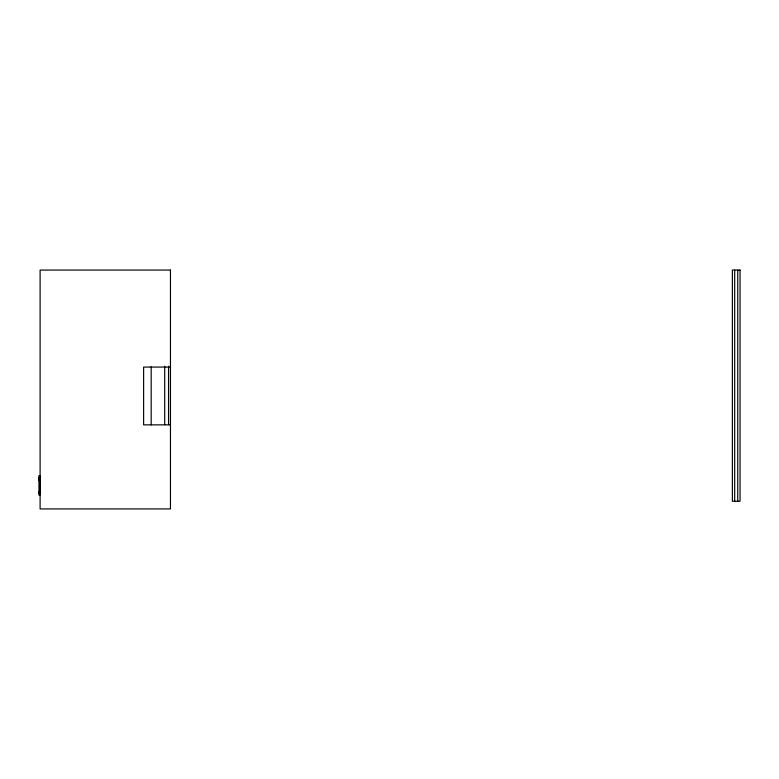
<?xml version="1.0" encoding="UTF-8"?>
<svg xmlns="http://www.w3.org/2000/svg" width="779" height="779" viewBox="0 0 779 779"><rect width="100%" height="100%" fill="white"/><g stroke="black" fill="none" stroke-linecap="round" stroke-linejoin="round"><path stroke-width="1.17" d="M170.455 367.075L143.618 367.075L143.618 424.857L170.455 424.857M38.95 477.566L39.982 477.585M38.95 477.702L39.982 477.839L39.018 477.897M39.018 478.131L39.982 478.131M39.018 478.676L39.982 478.676M39.018 479.523L39.982 479.523M39.018 480.643L39.982 480.643M39.018 491.471L39.982 491.471M39.018 492.162L39.982 492.162M39.018 492.756L39.982 492.679M38.95 492.864L39.982 492.795M39.018 493L39.982 493M39.018 493.185L39.982 493.126M737.752 270.07L737.752 501.267M734.685 270.07L734.685 501.267M168.546 366.198L168.546 424.604M164.71 366.198L164.71 424.604M151.175 366.86L151.175 424.896M39.904 475.56L39.904 495.064M38.95 475.56L38.95 495.074M170.455 270.07L40.099 270.07L40.099 508.93L170.455 508.93L170.455 270.07M740.05 270.07L732.387 270.07L732.387 501.267L740.05 501.267L740.05 270.07"/></g></svg>
